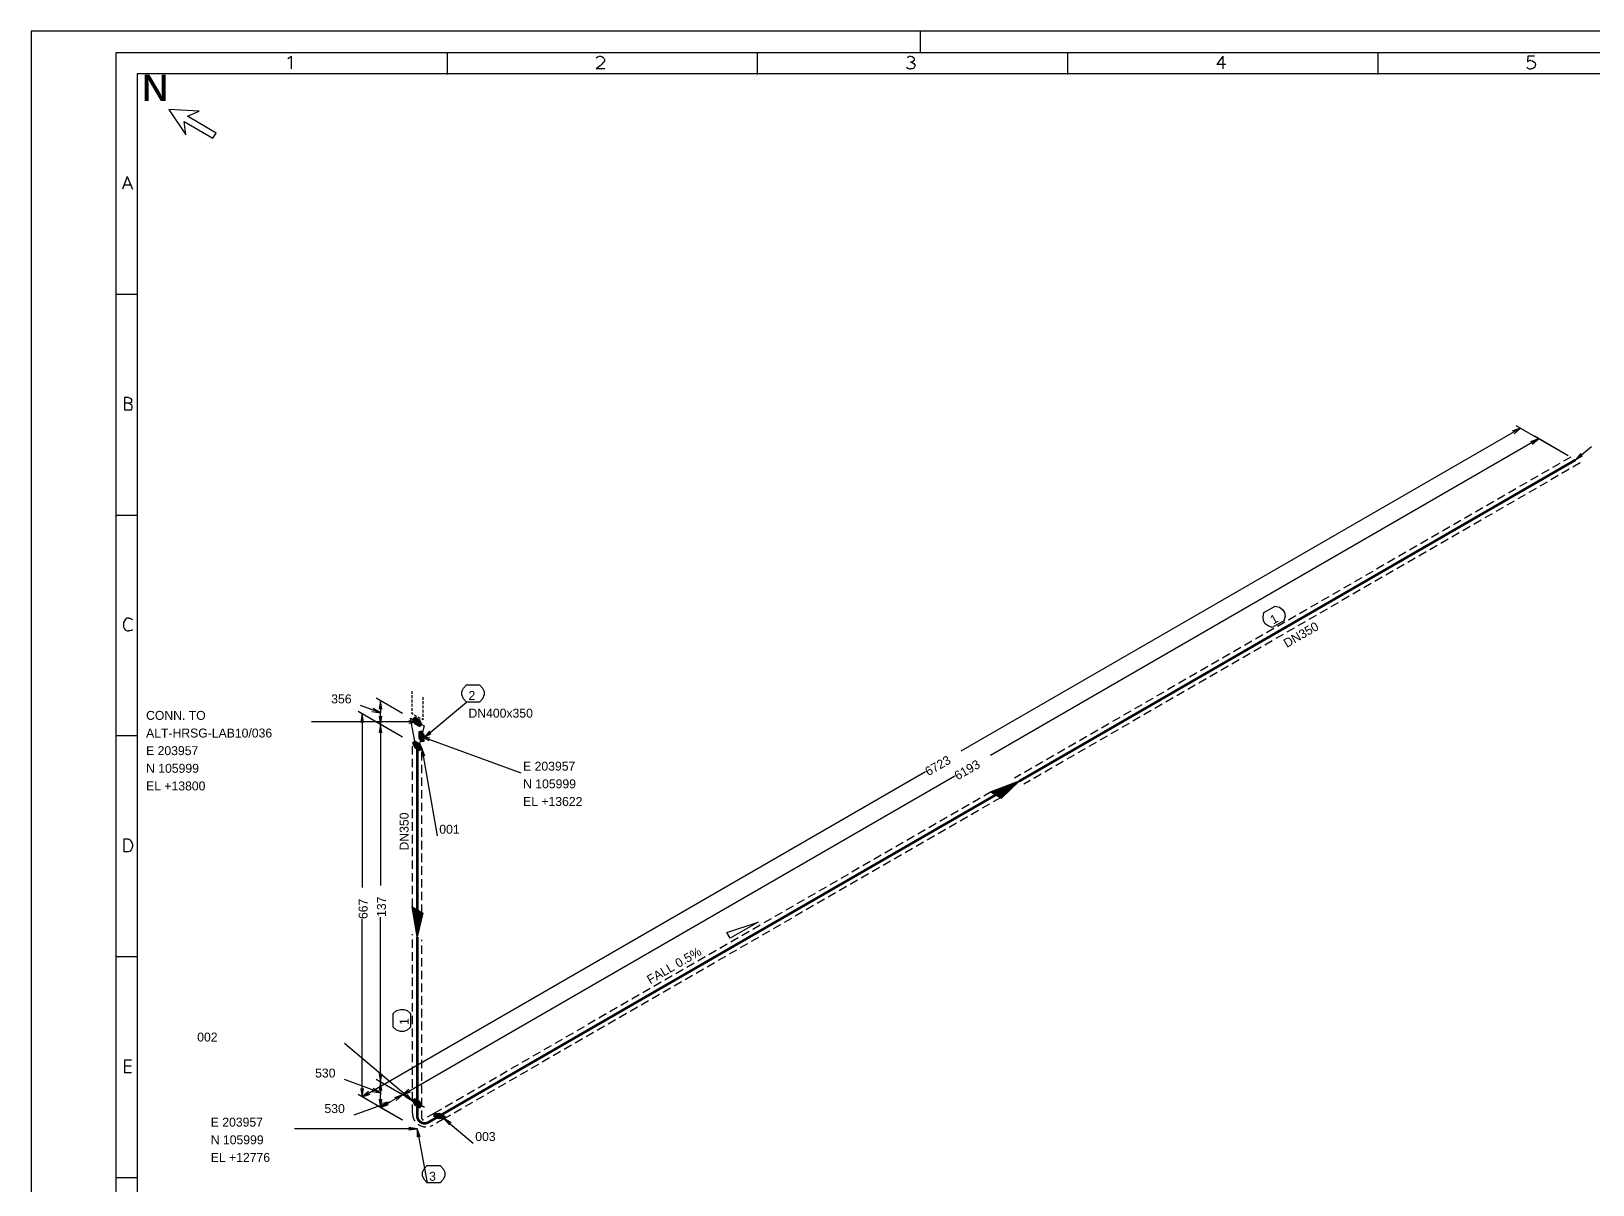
# Model space of a CAD drawing. Extents: x 0 to 594, y 0 to 420.
# Drawn here: x 0 to 368.9, y 147.5 to 420 of the extents above; entities that cross this region are included whole.
import ezdxf

# ---------------------------------------------------------------- set-up
doc = ezdxf.new("R2010")
doc.units = 0
doc.linetypes.add('GT100', pattern=[1, 0.666667, -0.333333])
doc.linetypes.add('GT110', pattern=[3, 2, -1])
doc.styles.add('HTX1', font='O8116901', dxfattribs={"width": 1.02})

msp = doc.modelspace()

# ---------------------------------------------------------------- linework, layer by layer
at = {"layer": 'GT_1', "flags": 128}
for points in [[(594, 420), (0, 420), (0, 0)], [(594, 420), (0, 420), (0, 0)], [(0, 419.9), (0, 0)], [(210, 419.9), (210, 414.8)], [(589, 414.9), (20, 414.9)], [(20, 414.9), (20, 5)], [(61, 413.7), (60.6, 413.5)], [(61.1, 413.8), (61, 413.7)], [(61.2, 413.9), (61.1, 413.8)], [(61.4, 414.1), (61.2, 413.9)], [(61.4, 414.1), (61.4, 411.1)], [(98.3, 414.8), (98.3, 409.8)], [(134.5, 414.1), (134.8, 414), (135.1, 413.8), (135.3, 413.6), (135.4, 413.3), (135.4, 413), (135.3, 412.8), (135.2, 412.6), (135, 412.5), (134.8, 412.2), (134.4, 411.8), (133.5, 411.1)], [(133.8, 413.9), (133.5, 413.6)], [(134.2, 414), (133.8, 413.9)], [(134.5, 414.1), (134.2, 414)], [(171.5, 414.8), (171.5, 409.8)], [(207.1, 413.9), (207, 413.6)], [(207.4, 414), (207.1, 413.9)], [(207.7, 414.1), (207.4, 414)], [(207.7, 414.1), (208.1, 414), (208.4, 413.8), (208.6, 413.6), (208.6, 413.3), (208.6, 413.1), (208.4, 412.9), (208.1, 412.7), (207.7, 412.7), (208.1, 412.6), (208.5, 412.4), (208.7, 412.1), (208.8, 411.9), (208.7, 411.6), (208.5, 411.3), (208.1, 411.1), (207.7, 411.1)], [(244.8, 414.8), (244.8, 409.8)], [(281.5, 414.1), (280.1, 412.1)], [(281.5, 414.1), (281.5, 411.1)], [(318.1, 414.8), (318.1, 409.8)], [(353.6, 414.1), (353.5, 412.8)], [(355.1, 414.1), (353.6, 414.1)], [(584, 409.9), (25, 409.9)], [(25, 409.9), (25, 10)], [(135.5, 411.1), (133.5, 411.1)], [(206.8, 411.5), (207.1, 411.3)], [(207.1, 411.3), (207.4, 411.1)], [(207.4, 411.1), (207.7, 411.1)], [(282.2, 412.1), (280.1, 412.1)], [(353.3, 411.5), (353.6, 411.3)], [(354.3, 413.1), (354, 413.1), (353.7, 412.9), (353.5, 412.8)], [(353.6, 411.3), (353.9, 411.1)], [(353.9, 411.1), (354.3, 411.1)], [(354.3, 413.1), (354.7, 413)], [(354.6, 411.1), (354.3, 411.1)], [(354.9, 411.3), (354.6, 411.1)], [(354.7, 413), (355, 412.8)], [(355.2, 411.5), (354.9, 411.3)], [(355, 412.8), (355.3, 412.5)], [(355.3, 411.8), (355.2, 411.5)], [(355.3, 412.5), (355.4, 412.1)], [(355.4, 412.1), (355.3, 411.8)], [(32.5, 401.5), (36.5, 395.5), (36.1, 398.7), (42.9, 394.7), (43.7, 395.9), (36.9, 399.9), (39.7, 401.1), (32.5, 401.5)], [(22.7, 385.7), (21.6, 382.7)], [(22.7, 385.7), (23.9, 382.7)], [(23.5, 383.6), (22, 383.6)], [(25, 357.8), (20, 357.8)], [(23, 333.5), (22, 333.5), (22, 330.5)], [(23.1, 332.1), (22, 332.1)], [(23, 333.5), (23.3, 333.4)], [(23.4, 332.1), (23.1, 332.1)], [(23.1, 332.1), (23.5, 331.9)], [(23.3, 333.4), (23.5, 333.2)], [(23.6, 332.3), (23.4, 332.1)], [(23.5, 333.2), (23.7, 333)], [(23.7, 332.6), (23.6, 332.3)], [(23.7, 333), (23.7, 332.6)], [(23.1, 330.5), (22, 330.5)], [(23.5, 330.5), (23.1, 330.5)], [(23.5, 331.9), (23.7, 331.7)], [(23.7, 330.7), (23.5, 330.5)], [(23.7, 331.7), (23.8, 331.4)], [(23.8, 331), (23.7, 330.7)], [(23.8, 331.4), (23.8, 331)], [(351.8, 326.2), (219.6, 249.9)], [(350.3, 324.9), (351.8, 326.2), (349.9, 325.5)], [(363.1, 319.7), (350.8, 326.8)], [(356.1, 323.7), (226.6, 248.9)], [(354.6, 322.4), (356.1, 323.7), (354.2, 323)], [(363.1, 319.7), (355.1, 324.3)], [(364.8, 318.7), (368.6, 321.9)], [(366.1, 320.2), (364.8, 318.7), (366.5, 319.7)], [(25, 305.6), (20, 305.6)], [(292.2, 279.5), (291.5, 280), (291.1, 280.7), (291, 281.6), (291.2, 282.7), (293.9, 284.2), (294.9, 283.9), (295.6, 283.4), (296.1, 282.7), (296.2, 281.8), (295.9, 280.7), (293.2, 279.1), (292.2, 279.5)], [(23, 281.3), (22.7, 281.3), (22.3, 281.1), (22, 280.7), (21.8, 280.3), (21.8, 279.8), (21.8, 279.3), (22, 278.8), (22.3, 278.5), (22.7, 278.3), (23, 278.3)], [(23, 281.3), (23.3, 281.3)], [(23.3, 281.3), (23.6, 281.2)], [(23.6, 281.2), (23.9, 281)], [(23.3, 278.3), (23, 278.3)], [(23.6, 278.4), (23.3, 278.3)], [(23.9, 278.6), (23.6, 278.4)], [(87.7, 258.8), (81.5, 262.4)], [(102.1, 262.3), (101.7, 263.2), (101.7, 264), (102.1, 264.8), (102.8, 265.6), (105.9, 265.6), (106.6, 264.8), (107, 264), (107, 263.2), (106.6, 262.3), (105.9, 261.5), (102.8, 261.5), (102.1, 262.3)], [(87.7, 253.2), (77.2, 259.3)], [(82.5, 259), (77.8, 260.7)], [(78.5, 256.7), (78.2, 258.7), (77.9, 256.7)], [(78.2, 258.7), (78.2, 217.7)], [(80.5, 259.3), (82.5, 259), (80.8, 260)], [(82.8, 259.8), (82.5, 261.8), (82.2, 259.8)], [(82.5, 261.8), (82.5, 259)], [(82.5, 256.2), (82.5, 259)], [(92.8, 253.1), (102.8, 261.5)], [(91.2, 256.8), (66.2, 256.8)], [(87.7, 253.2), (81.5, 256.8)], [(87.7, 253.2), (81.5, 256.8)], [(82.2, 258.2), (82.5, 256.2), (82.8, 258.2)], [(82.8, 254.2), (82.5, 256.2), (82.2, 254.2)], [(82.5, 256.2), (82.5, 218.2)], [(89.2, 256.5), (91.2, 256.8), (89.2, 257.1)], [(91.2, 256.8), (92.8, 255.9), (91.6, 251), (90.8, 251.4), (89.6, 257.7), (91.2, 256.8)], [(91.8, 255.7), (92.3, 256.2), (91.8, 257.2), (90.6, 257.9), (90.1, 257.4), (90.6, 256.4), (91.8, 255.7)], [(90.1, 257.4), (91.46, 257.4)], [(90.2, 257.2), (91.8, 257.2)], [(90.3, 257.6), (91.11, 257.6)], [(90.3, 257), (91.9, 257)], [(90.4, 256.8), (92, 256.8)], [(90.5, 256.6), (92.1, 256.6)], [(90.6, 256.4), (92.2, 256.4)], [(90.94, 256.2), (92.3, 256.2)], [(91.29, 256), (92.1, 256)], [(92.8, 253.8), (92.2, 254.6), (91.6, 254.5), (91.6, 253), (92.2, 252.2), (92.8, 252.3), (92.8, 253.8)], [(94.1, 254.6), (92.8, 253.1), (94.5, 254.1)], [(25, 253.5), (20, 253.5)], [(91.8, 250.1), (92.3, 250.6), (91.8, 251.6), (90.6, 252.3), (90.1, 251.8), (90.6, 250.8), (91.8, 250.1)], [(90.1, 251.8), (91.46, 251.8)], [(90.2, 251.6), (91.8, 251.6)], [(90.3, 252), (91.11, 252)], [(90.3, 251.4), (91.9, 251.4)], [(90.4, 251.2), (92, 251.2)], [(90.5, 251), (92.1, 251)], [(91.6, 254.4), (92.35, 254.4)], [(91.6, 254.2), (92.5, 254.2)], [(91.6, 254), (92.65, 254)], [(91.6, 253.8), (92.8, 253.8)], [(91.6, 253.6), (92.8, 253.6)], [(91.6, 253.4), (92.8, 253.4)], [(91.6, 253.2), (92.8, 253.2)], [(91.6, 253), (92.8, 253)], [(91.75, 252.8), (92.8, 252.8)], [(91.9, 252.6), (92.8, 252.6)], [(92.05, 252.4), (92.8, 252.4)], [(94.2, 253), (92.2, 253.4), (93.9, 252.4)], [(92.2, 253.4), (115.7, 244.8)], [(90.6, 250.8), (92.2, 250.8)], [(90.94, 250.6), (92.3, 250.6)], [(91.29, 250.4), (92.1, 250.4)], [(93, 248.7), (92.3, 250.6), (92.3, 248.6)], [(92.3, 250.6), (95.9, 229.9)], [(78.2, 168.2), (211.3, 245.1)], [(87.7, 168.7), (218.2, 244.1)], [(227.9, 239.6), (229.2, 238.8), (233.4, 242.8), (226.7, 240.3), (229.1, 238.9), (232.9, 242.5), (226.8, 240.2), (228.9, 239), (232.3, 242.2), (227, 240.1), (228.7, 239.1), (231.8, 241.8), (227.2, 240), (228.6, 239.2), (231.3, 241.6), (227.3, 239.9), (228.4, 239.3), (230.7, 241.2), (227.5, 239.8), (228.2, 239.4), (230.3, 241), (227.7, 239.7), (228.1, 239.5), (229.7, 240.6), (227.8, 239.6), (227.9, 239.6), (233.4, 242.8)], [(22.9, 229.1), (21.9, 229.1), (21.9, 226.1)], [(22.9, 229.1), (23.1, 229.1)], [(23.1, 229.1), (23.4, 228.9)], [(23.4, 228.9), (23.6, 228.6)], [(22.9, 226.1), (21.9, 226.1)], [(23.1, 226.2), (22.9, 226.1)], [(23.4, 226.3), (23.1, 226.2)], [(23.6, 226.6), (23.4, 226.3)], [(23.6, 228.6), (23.8, 228.3)], [(23.8, 226.9), (23.6, 226.6)], [(23.8, 228.3), (23.9, 227.9)], [(23.9, 227.4), (23.8, 226.9)], [(23.9, 227.9), (23.9, 227.4)], [(82.5, 171.7), (82.5, 210.7)], [(91.2, 212.4), (92.5, 211.6), (91.2, 206), (90, 213.1), (92.4, 211.7), (91.2, 206.6), (90.1, 213), (92.2, 211.8), (91.2, 207.3), (90.3, 212.9), (92, 211.9), (91.2, 207.9), (90.5, 212.8), (91.9, 212), (91.2, 208.5), (90.6, 212.7), (91.7, 212.1), (91.2, 209.1), (90.8, 212.6), (91.5, 212.2), (91.2, 209.7), (91, 212.5), (91.4, 212.3), (91.2, 210.3), (91.1, 212.4), (91.2, 212.4), (91.2, 206)], [(78.2, 168.2), (78.2, 210.2)], [(171.7, 209.5), (165.1, 205.7), (164.3, 207.1), (171.7, 209.5)], [(25, 201.3), (20, 201.3)], [(88.8, 184), (88, 183.7), (87.2, 183.7), (86.3, 184), (85.5, 184.7), (85.5, 187.9), (86.3, 188.6), (87.2, 188.9), (88, 188.9), (88.8, 188.6), (89.6, 187.9), (89.6, 184.7), (88.8, 184)], [(90.1, 167.3), (74, 180.8)], [(23.7, 176.9), (22, 176.9)], [(22, 176.9), (22, 173.9)], [(23.6, 175.5), (22, 175.5)], [(23.7, 173.9), (22, 173.9)], [(82.2, 173.7), (82.5, 171.7), (82.8, 173.7)], [(82.5, 169.2), (74, 172.3)], [(77.9, 170.2), (78.2, 168.2), (78.5, 170.2)], [(80.5, 169.5), (82.5, 169.2), (80.8, 170.2)], [(87.7, 168.7), (81.5, 172.3)], [(87.7, 168.7), (81.5, 172.3)], [(82.8, 169.7), (82.5, 171.7), (82.2, 169.7)], [(82.5, 171.7), (82.5, 168.7)], [(89.2, 170), (87.7, 168.7), (89.6, 169.4)], [(84.7, 167), (76.2, 163.9)], [(87.7, 162.7), (77.2, 168.8)], [(87.7, 162.7), (77.2, 168.8)], [(79.7, 169.5), (78.2, 168.2), (80.1, 168.9)], [(87.7, 162.7), (81.5, 166.3)], [(87.7, 162.7), (81.5, 166.3)], [(82.2, 167.7), (82.5, 165.7), (82.8, 167.7)], [(82.5, 165.7), (82.5, 168.7)], [(82.5, 165.7), (85.1, 167.2)], [(84, 167), (82.5, 165.7), (84.4, 166.4)], [(83, 166), (84.7, 167), (82.7, 166.7)], [(87.7, 168.7), (85.1, 167.2)], [(86.2, 167.4), (87.7, 168.7), (85.8, 168)], [(92.9, 165.7), (86.7, 169.3)], [(92.9, 165.7), (86.7, 169.3)], [(88.4, 168.3), (90.1, 167.3), (88.8, 168.8)], [(91.8, 165.6), (92.3, 166.1), (91.8, 167.1), (90.6, 167.8), (90.1, 167.3), (90.6, 166.3), (91.8, 165.6)], [(90.15, 167.2), (91.63, 167.2)], [(90.2, 167.4), (91.29, 167.4)], [(90.25, 167), (91.85, 167)], [(90.35, 166.8), (91.95, 166.8)], [(90.4, 167.6), (90.94, 167.6)], [(90.45, 166.6), (92.05, 166.6)], [(90.55, 166.4), (92.15, 166.4)], [(90.77, 166.2), (92.25, 166.2)], [(91.11, 166), (92.2, 166)], [(91.46, 165.8), (92, 165.8)], [(97.7, 163.7), (97.5, 163.1), (96.4, 163), (95.1, 163.7), (95.3, 164.3), (96.4, 164.4), (97.7, 163.7)], [(95.13, 163.8), (97.51, 163.8)], [(95.2, 164), (97.14, 164)], [(95.27, 164.2), (96.77, 164.2)], [(95.29, 163.6), (97.67, 163.6)], [(95.66, 163.4), (97.6, 163.4)], [(96.03, 163.2), (97.53, 163.2)], [(99.2, 162.1), (97.5, 163.1), (98.8, 161.6)], [(97.5, 163.1), (104.4, 157.3)], [(91.2, 160.7), (62.2, 160.7)], [(89.2, 160.4), (91.2, 160.7), (89.2, 161)], [(91.9, 158.8), (91.2, 160.7), (91.2, 158.7)], [(91.2, 160.7), (93.5, 147.9)], [(92.8, 148.7), (92.4, 149.6), (92.4, 150.4), (92.8, 151.2), (93.5, 152), (96.6, 152), (97.3, 151.2), (97.7, 150.4), (97.7, 149.6), (97.3, 148.7), (96.6, 147.9), (93.5, 147.9), (92.8, 148.7)], [(25, 149.1), (20, 149.1)]]:
    msp.add_lwpolyline(points, dxfattribs=at)
at = {"layer": 'GT_1', "linetype": 'GT110', "flags": 128}
for points in [[(363.7, 319.4), (232.3, 243.5)], [(365.9, 318), (234.5, 242.1)], [(90.1, 213.1), (90.1, 251.9)], [(92.3, 211.7), (92.3, 250.5)], [(226.8, 240.3), (95.3, 164.4)], [(229, 238.9), (97.5, 163)], [(90.1, 167.4), (90.1, 206.7)], [(92.3, 166), (92.3, 205.3)], [(90.1, 164.4), (90.1, 167.4)], [(92.3, 163), (92.3, 166)], [(95.3, 164.4), (92.7, 162.9)], [(97.5, 163), (94.9, 161.5)]]:
    msp.add_lwpolyline(points, dxfattribs=at)
at = {"layer": 'GT_1', "const_width": 0.6, "flags": 128}
for points in [[(233.4, 242.8), (364.8, 318.7)], [(91.2, 251.2), (91.2, 212.4)], [(96.4, 163.7), (227.9, 239.6)], [(91.2, 206), (91.2, 166.7)], [(91.2, 166.7), (91.2, 163.7)], [(93.8, 162.2), (96.4, 163.7)]]:
    msp.add_lwpolyline(points, dxfattribs=at)
at = {"layer": 'GT_1', "linetype": 'GT100', "flags": 128}
for points in [[(92.5, 262.7), (92.5, 257.3), (90, 258.7), (90, 264.2)], [(92.8, 253.8), (92.2, 254.6), (91.6, 254.5), (91.6, 253), (92.2, 252.2), (92.8, 252.3), (92.8, 253.8)]]:
    msp.add_lwpolyline(points, dxfattribs=at)
at = {"layer": 'GT_1', "linetype": 'GT110', "flags": 128}
for points in [[(90.07, 164.35, 0.577471), (94.93, 161.55)], [(92.33, 163.05, 0.578955), (92.67, 162.85)]]:
    msp.add_lwpolyline(points, format="xyb", dxfattribs=at)
at = {"layer": 'GT_1', "const_width": 0.6, "flags": 128}
msp.add_lwpolyline([(91.2, 163.7, 0.577571), (93.8, 162.2)], format="xyb", dxfattribs=at)

# ---------------------------------------------------------------- texts
at = {"layer": 'GT_1', "style": 'HTX1', "width": 1.02}
for s, height, p in [('N', 6.25, (26.1, 403.5)), ('N', 6.25, (26.3, 403.5)), ('356', 2.112, (70.87, 261.2)), ('2', 2.11, (103.3, 262)), ('CONN. TO', 2.112, (27.13, 257.3)), ('DN400x350', 2.112, (103.3, 257.83)), ('ALT-HRSG-LAB10/036', 2.1125, (27.13, 253.13)), ('E 203957', 2.112, (27.13, 248.97)), ('E 203957', 2.112, (116.2, 245.3)), ('N 105999', 2.112, (27.13, 244.8)), ('EL +13800', 2.112, (27.13, 240.63)), ('N 105999', 2.112, (116.2, 241.13)), ('EL +13622', 2.112, (116.2, 236.97)), ('001', 2.112, (96.4, 230.4)), ('002', 2.112, (39.21, 181.3)), ('530', 2.112, (67.07, 172.8)), ('530', 2.112, (69.27, 164.4)), ('E 203957', 2.112, (42.41, 161.2)), ('N 105999', 2.112, (42.41, 157.03)), ('003', 2.112, (104.9, 157.8)), ('EL +12776', 2.112, (42.41, 152.87)), ('3', 2.11, (94, 148.4))]:
    msp.add_text(s, height=height, dxfattribs=at).set_placement(p)
for s, height, rotation, p in [('1', 2.11, 30, (293.44, 279.8)), ('DN350', 2.112, 30, (296.62, 274.27)), ('6723', 2.112, 30, (211.92, 243.97)), ('6193', 2.112, 30, (218.85, 242.97)), ('DN350', 2.112, 90, (89.15, 226.44)), ('667', 2.112, 90, (79.46, 210.24)), ('137', 2.112, 90, (83.79, 210.74)), ('FALL 0.5%%037', 2.1125, 30, (146.23, 194.8)), ('1', 2.11, 90, (89.15, 185.23))]:
    msp.add_text(s, height=height, rotation=rotation, dxfattribs=at).set_placement(p)

doc.saveas('drawing.dxf')
